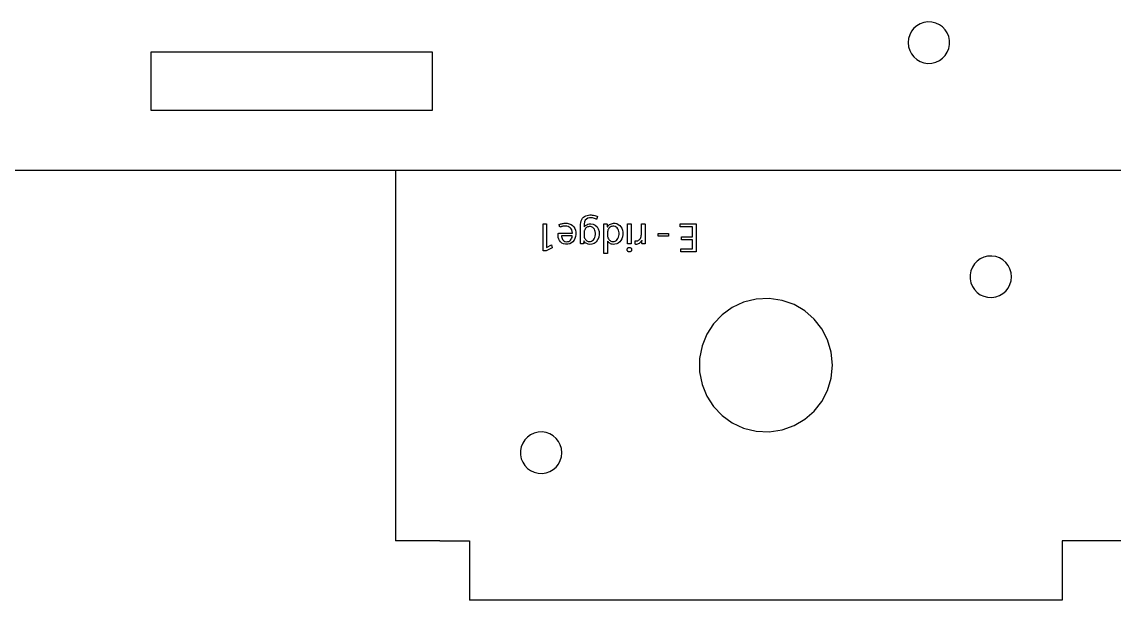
# Model space of a CAD drawing. Header units: metres. Extents: x 1885 to 2636, y 491 to 906.
# Drawn here: x 2239.6 to 2313.3, y 512.1 to 551.1 of the extents above; entities that cross this region are included whole.
import ezdxf

# ---------------------------------------------------------------- set-up
doc = ezdxf.new("R2010")
doc.units = ezdxf.units.M

msp = doc.modelspace()

# ---------------------------------------------------------------- linework, layer by layer
at = {"layer": 'COMPONENT1'}
for p, q in [((2299.824, 550.635), (2299.662, 550.431)), ((2300.021, 550.806), (2299.824, 550.635)), ((2300.247, 550.938), (2300.021, 550.806)), ((2300.497, 551.027), (2300.247, 550.938)), ((2300.767, 551.067), (2300.497, 551.027)), ((2301.044, 551.053), (2300.767, 551.067)), ((2301.305, 550.989), (2301.044, 551.053)), ((2301.543, 550.877), (2301.305, 550.989)), ((2301.755, 550.725), (2301.543, 550.877)), ((2301.935, 550.537), (2301.755, 550.725)), ((2299.464, 549.942), (2299.437, 549.669)), ((2299.541, 550.198), (2299.464, 549.942)), ((2299.662, 550.431), (2299.541, 550.198)), ((2302.077, 550.318), (2301.935, 550.537)), ((2302.177, 550.073), (2302.077, 550.318)), ((2302.23, 549.807), (2302.177, 550.073)), ((2299.437, 549.669), (2299.464, 549.394)), ((2299.464, 549.394), (2299.541, 549.139)), ((2299.541, 549.139), (2299.662, 548.906)), ((2302.077, 549.019), (2302.177, 549.264)), ((2302.177, 549.264), (2302.23, 549.53)), ((2302.23, 549.53), (2302.23, 549.807)), ((2267.337, 549.022), (2248.337, 549.022)), ((2248.337, 549.022), (2248.337, 545.122)), ((2267.337, 545.122), (2267.337, 549.022)), ((2299.662, 548.906), (2299.824, 548.702)), ((2299.824, 548.702), (2300.021, 548.531)), ((2300.021, 548.531), (2300.247, 548.398)), ((2301.305, 548.348), (2301.543, 548.459)), ((2301.543, 548.459), (2301.755, 548.612)), ((2301.755, 548.612), (2301.935, 548.8)), ((2301.935, 548.8), (2302.077, 549.019)), ((2300.247, 548.398), (2300.497, 548.31)), ((2300.497, 548.31), (2300.767, 548.27)), ((2300.767, 548.27), (2301.044, 548.284)), ((2301.044, 548.284), (2301.305, 548.348)), ((2248.337, 545.122), (2267.337, 545.122)), ((2184.837, 541.072), (2264.837, 541.072)), ((2264.837, 541.072), (2314.837, 541.072)), ((2264.837, 541.072), (2264.837, 516.072)), ((2304.54, 535.199), (2304.301, 535.088)), ((2304.801, 535.264), (2304.54, 535.199)), ((2305.078, 535.277), (2304.801, 535.264)), ((2305.348, 535.238), (2305.078, 535.277)), ((2305.598, 535.149), (2305.348, 535.238)), ((2305.824, 535.017), (2305.598, 535.149)), ((2303.767, 534.528), (2303.667, 534.283)), ((2303.91, 534.747), (2303.767, 534.528)), ((2304.09, 534.936), (2303.91, 534.747)), ((2304.301, 535.088), (2304.09, 534.936)), ((2306.021, 534.846), (2305.824, 535.017)), ((2306.183, 534.641), (2306.021, 534.846)), ((2306.304, 534.409), (2306.183, 534.641)), ((2306.381, 534.153), (2306.304, 534.409)), ((2303.667, 534.283), (2303.615, 534.018)), ((2303.615, 534.018), (2303.615, 533.74)), ((2303.615, 533.74), (2303.667, 533.475)), ((2306.408, 533.879), (2306.381, 534.153)), ((2306.381, 533.605), (2306.408, 533.879)), ((2303.667, 533.475), (2303.767, 533.23)), ((2303.767, 533.23), (2303.91, 533.011)), ((2303.91, 533.011), (2304.09, 532.822)), ((2306.021, 532.912), (2306.183, 533.117)), ((2306.183, 533.117), (2306.304, 533.349)), ((2306.304, 533.349), (2306.381, 533.605)), ((2289.172, 532.372), (2288.333, 532.164)), ((2290.061, 532.415), (2289.172, 532.372)), ((2290.929, 532.288), (2290.061, 532.415)), ((2291.734, 532.003), (2290.929, 532.288)), ((2304.09, 532.822), (2304.301, 532.67)), ((2304.301, 532.67), (2304.54, 532.559)), ((2304.54, 532.559), (2304.801, 532.494)), ((2304.801, 532.494), (2305.078, 532.481)), ((2305.078, 532.481), (2305.348, 532.52)), ((2305.348, 532.52), (2305.598, 532.609)), ((2305.598, 532.609), (2305.824, 532.741)), ((2305.824, 532.741), (2306.021, 532.912)), ((2287.566, 531.807), (2286.884, 531.317)), ((2288.333, 532.164), (2287.566, 531.807)), ((2292.46, 531.577), (2291.734, 532.003)), ((2293.092, 531.028), (2292.46, 531.577)), ((2286.307, 530.712), (2285.849, 530.008)), ((2286.884, 531.317), (2286.307, 530.712)), ((2293.612, 530.371), (2293.092, 531.028)), ((2285.849, 530.008), (2285.527, 529.221)), ((2294.004, 529.624), (2293.612, 530.371)), ((2294.251, 528.801), (2294.004, 529.624)), ((2285.527, 529.221), (2285.359, 528.367)), ((2294.337, 527.921), (2294.251, 528.801)), ((2285.359, 528.367), (2285.359, 527.475)), ((2294.251, 527.041), (2294.337, 527.921)), ((2285.359, 527.475), (2285.527, 526.621)), ((2294.004, 526.218), (2294.251, 527.041)), ((2285.527, 526.621), (2285.849, 525.834)), ((2285.849, 525.834), (2286.307, 525.13)), ((2293.612, 525.471), (2294.004, 526.218)), ((2286.307, 525.13), (2286.884, 524.525)), ((2292.46, 524.265), (2293.092, 524.814)), ((2293.092, 524.814), (2293.612, 525.471)), ((2286.884, 524.525), (2287.566, 524.035)), ((2291.734, 523.839), (2292.46, 524.265)), ((2274.458, 523.399), (2274.198, 523.334)), ((2274.735, 523.413), (2274.458, 523.399)), ((2275.005, 523.373), (2274.735, 523.413)), ((2275.256, 523.284), (2275.005, 523.373)), ((2287.566, 524.035), (2288.333, 523.678)), ((2288.333, 523.678), (2289.172, 523.47)), ((2289.172, 523.47), (2290.061, 523.427)), ((2290.061, 523.427), (2290.929, 523.554)), ((2290.929, 523.554), (2291.734, 523.839)), ((2273.425, 522.664), (2273.325, 522.419)), ((2273.567, 522.883), (2273.425, 522.664)), ((2273.747, 523.071), (2273.567, 522.883)), ((2273.959, 523.223), (2273.747, 523.071)), ((2274.198, 523.334), (2273.959, 523.223)), ((2275.482, 523.152), (2275.256, 523.284)), ((2275.678, 522.981), (2275.482, 523.152)), ((2275.84, 522.777), (2275.678, 522.981)), ((2275.962, 522.544), (2275.84, 522.777)), ((2273.325, 522.419), (2273.272, 522.153)), ((2273.272, 522.153), (2273.272, 521.876)), ((2273.272, 521.876), (2273.325, 521.61)), ((2276.039, 522.288), (2275.962, 522.544)), ((2276.065, 522.014), (2276.039, 522.288)), ((2276.039, 521.741), (2276.065, 522.014)), ((2273.325, 521.61), (2273.425, 521.365)), ((2273.425, 521.365), (2273.567, 521.146)), ((2273.567, 521.146), (2273.747, 520.958)), ((2275.678, 521.048), (2275.84, 521.252)), ((2275.84, 521.252), (2275.962, 521.485)), ((2275.962, 521.485), (2276.039, 521.741)), ((2273.747, 520.958), (2273.959, 520.806)), ((2273.959, 520.806), (2274.198, 520.695)), ((2274.198, 520.695), (2274.458, 520.63)), ((2274.458, 520.63), (2274.735, 520.616)), ((2274.735, 520.616), (2275.005, 520.656)), ((2275.005, 520.656), (2275.256, 520.745)), ((2275.256, 520.745), (2275.482, 520.877)), ((2275.482, 520.877), (2275.678, 521.048)), ((2267.837, 516.072), (2264.837, 516.072)), ((2267.837, 516.072), (2269.837, 516.072)), ((2269.837, 516.072), (2269.837, 512.072)), ((2309.837, 516.072), (2309.837, 512.072)), ((2311.837, 516.072), (2309.837, 516.072)), ((2314.837, 516.072), (2311.837, 516.072)), ((2309.837, 512.072), (2269.837, 512.072))]:
    msp.add_line(p, q, dxfattribs=at)
at = {"layer": 'COMPONENT17'}
for p, q in [((2274.802, 535.623), (2274.802, 537.457)), ((2274.802, 537.457), (2275.042, 537.457)), ((2275.042, 537.457), (2275.042, 535.854)), ((2275.886, 537.399), (2275.948, 537.425)), ((2275.895, 537.365), (2275.886, 537.399)), ((2275.903, 537.335), (2275.895, 537.365)), ((2275.948, 537.425), (2275.994, 537.44)), ((2275.994, 537.44), (2276.045, 537.454)), ((2276.045, 537.454), (2276.102, 537.466)), ((2276.102, 537.466), (2276.165, 537.476)), ((2276.165, 537.476), (2276.233, 537.483)), ((2276.233, 537.483), (2276.308, 537.487)), ((2276.308, 537.487), (2276.427, 537.484)), ((2276.427, 537.484), (2276.566, 537.458)), ((2276.566, 537.458), (2276.688, 537.409)), ((2276.688, 537.409), (2276.792, 537.339)), ((2277.326, 537.257), (2277.331, 537.407)), ((2277.331, 537.407), (2277.348, 537.537)), ((2277.348, 537.537), (2277.376, 537.649)), ((2277.376, 537.649), (2277.416, 537.743)), ((2277.416, 537.743), (2277.466, 537.823)), ((2277.466, 537.823), (2277.529, 537.89)), ((2277.529, 537.89), (2277.603, 537.943)), ((2277.573, 537.422), (2277.571, 537.366)), ((2277.571, 537.366), (2277.571, 537.306)), ((2277.597, 537.571), (2277.573, 537.422)), ((2277.649, 537.685), (2277.597, 537.571)), ((2277.603, 537.943), (2277.685, 537.984)), ((2277.726, 537.767), (2277.649, 537.685)), ((2277.674, 537.337), (2277.742, 537.384)), ((2277.685, 537.984), (2277.772, 538.014)), ((2277.823, 537.821), (2277.726, 537.767)), ((2277.742, 537.384), (2277.822, 537.421)), ((2277.772, 538.014), (2277.862, 538.034)), ((2277.822, 537.421), (2277.914, 537.444)), ((2277.937, 537.847), (2277.823, 537.821)), ((2277.862, 538.034), (2277.952, 538.044)), ((2277.914, 537.444), (2278.021, 537.451)), ((2278.046, 537.851), (2277.937, 537.847)), ((2277.952, 538.044), (2278.039, 538.046)), ((2278.021, 537.451), (2278.184, 537.424)), ((2278.039, 538.046), (2278.124, 538.041)), ((2278.128, 537.843), (2278.046, 537.851)), ((2278.124, 538.041), (2278.209, 538.029)), ((2278.204, 537.829), (2278.128, 537.843)), ((2278.184, 537.424), (2278.325, 537.354)), ((2278.273, 537.809), (2278.204, 537.829)), ((2278.209, 538.029), (2278.291, 538.011)), ((2278.335, 537.784), (2278.273, 537.809)), ((2278.291, 538.011), (2278.367, 537.987)), ((2278.325, 537.354), (2278.441, 537.246)), ((2278.389, 537.756), (2278.335, 537.784)), ((2278.367, 537.987), (2278.435, 537.956)), ((2278.413, 537.746), (2278.389, 537.756)), ((2278.422, 537.774), (2278.413, 537.746)), ((2278.436, 537.818), (2278.422, 537.774)), ((2278.435, 537.956), (2278.473, 537.931)), ((2278.452, 537.866), (2278.436, 537.818)), ((2278.473, 537.931), (2278.452, 537.866)), ((2278.898, 537.451), (2278.927, 537.457)), ((2278.9, 537.414), (2278.898, 537.451)), ((2278.902, 537.373), (2278.9, 537.414)), ((2278.904, 537.33), (2278.902, 537.373)), ((2278.927, 537.457), (2278.96, 537.457)), ((2278.96, 537.457), (2278.999, 537.457)), ((2278.999, 537.457), (2279.04, 537.457)), ((2279.04, 537.457), (2279.076, 537.457)), ((2279.076, 537.457), (2279.104, 537.457)), ((2279.104, 537.457), (2279.119, 537.428)), ((2279.119, 537.428), (2279.121, 537.393)), ((2279.121, 537.393), (2279.123, 537.351)), ((2279.123, 537.351), (2279.125, 537.307)), ((2279.191, 537.304), (2279.234, 537.352)), ((2279.234, 537.352), (2279.285, 537.394)), ((2279.285, 537.394), (2279.344, 537.429)), ((2279.344, 537.429), (2279.408, 537.457)), ((2279.408, 537.457), (2279.479, 537.476)), ((2279.479, 537.476), (2279.557, 537.486)), ((2279.557, 537.486), (2279.658, 537.485)), ((2279.658, 537.485), (2279.772, 537.46)), ((2279.772, 537.46), (2279.877, 537.412)), ((2279.877, 537.412), (2279.97, 537.342)), ((2280.497, 536.091), (2280.497, 537.457)), ((2280.497, 537.457), (2280.746, 537.457)), ((2280.746, 537.457), (2280.746, 536.091)), ((2281.431, 537.443), (2281.488, 537.457)), ((2281.431, 537.374), (2281.431, 537.443)), ((2281.431, 537.262), (2281.431, 537.374)), ((2281.488, 537.457), (2281.533, 537.457)), ((2281.533, 537.457), (2281.582, 537.457)), ((2281.582, 537.457), (2281.626, 537.457)), ((2281.626, 537.457), (2281.661, 537.457)), ((2281.661, 537.457), (2281.68, 537.435)), ((2281.68, 537.435), (2281.68, 537.34)), ((2284.054, 537.251), (2284.054, 537.457)), ((2284.054, 537.457), (2285.126, 537.457)), ((2285.126, 537.457), (2285.126, 535.556)), ((2275.81, 536.708), (2275.811, 536.742)), ((2275.814, 536.628), (2275.81, 536.708)), ((2275.811, 536.742), (2275.813, 536.772)), ((2275.813, 536.772), (2275.815, 536.798)), ((2275.829, 536.524), (2275.814, 536.628)), ((2275.815, 536.798), (2275.868, 536.819)), ((2275.868, 536.819), (2275.98, 536.819)), ((2275.911, 537.302), (2275.903, 537.335)), ((2275.919, 537.271), (2275.911, 537.302)), ((2275.939, 537.226), (2275.919, 537.271)), ((2275.974, 537.24), (2275.939, 537.226)), ((2276.011, 537.253), (2275.974, 537.24)), ((2275.98, 536.819), (2276.134, 536.819)), ((2276.051, 537.264), (2276.011, 537.253)), ((2276.05, 536.642), (2276.052, 536.582)), ((2276.079, 536.642), (2276.05, 536.642)), ((2276.095, 537.274), (2276.051, 537.264)), ((2276.155, 536.642), (2276.079, 536.642)), ((2276.143, 537.282), (2276.095, 537.274)), ((2276.134, 536.819), (2276.308, 536.819)), ((2276.196, 537.288), (2276.143, 537.282)), ((2276.264, 536.642), (2276.155, 536.642)), ((2276.253, 537.292), (2276.196, 537.288)), ((2276.32, 537.293), (2276.253, 537.292)), ((2276.391, 536.642), (2276.264, 536.642)), ((2276.308, 536.819), (2276.481, 536.819)), ((2276.41, 537.285), (2276.32, 537.293)), ((2276.52, 536.642), (2276.391, 536.642)), ((2276.494, 537.264), (2276.41, 537.285)), ((2276.481, 536.819), (2276.632, 536.819)), ((2276.571, 537.229), (2276.494, 537.264)), ((2276.636, 536.642), (2276.52, 536.642)), ((2276.639, 537.179), (2276.571, 537.229)), ((2276.632, 536.819), (2276.738, 536.819)), ((2276.725, 536.642), (2276.636, 536.642)), ((2276.695, 537.114), (2276.639, 537.179)), ((2276.738, 537.032), (2276.695, 537.114)), ((2276.772, 536.642), (2276.725, 536.642)), ((2276.767, 536.935), (2276.738, 537.032)), ((2276.738, 536.819), (2276.778, 536.819)), ((2276.778, 536.819), (2276.767, 536.935)), ((2276.769, 536.599), (2276.772, 536.642)), ((2276.792, 537.339), (2276.877, 537.249)), ((2276.877, 537.249), (2276.943, 537.142)), ((2276.943, 537.142), (2276.988, 537.018)), ((2276.988, 537.018), (2277.011, 536.879)), ((2277.013, 536.73), (2276.992, 536.587)), ((2277.011, 536.879), (2277.013, 536.73)), ((2277.326, 537.196), (2277.326, 537.257)), ((2277.326, 537.044), (2277.326, 537.196)), ((2277.326, 536.848), (2277.326, 537.044)), ((2277.326, 536.655), (2277.326, 536.848)), ((2277.326, 536.512), (2277.326, 536.655)), ((2277.571, 537.306), (2277.571, 537.269)), ((2277.571, 537.238), (2277.618, 537.281)), ((2277.571, 537.269), (2277.571, 537.238)), ((2277.575, 536.905), (2277.574, 536.875)), ((2277.574, 536.875), (2277.574, 536.833)), ((2277.574, 536.833), (2277.574, 536.794)), ((2277.574, 536.794), (2277.574, 536.75)), ((2277.574, 536.75), (2277.574, 536.706)), ((2277.574, 536.706), (2277.574, 536.667)), ((2277.574, 536.667), (2277.574, 536.63)), ((2277.574, 536.63), (2277.575, 536.6)), ((2277.578, 536.938), (2277.575, 536.905)), ((2277.584, 536.971), (2277.578, 536.938)), ((2277.592, 537.004), (2277.584, 536.971)), ((2277.609, 537.048), (2277.592, 537.004)), ((2277.637, 537.099), (2277.609, 537.048)), ((2277.618, 537.281), (2277.674, 537.337)), ((2277.671, 537.144), (2277.637, 537.099)), ((2277.711, 537.182), (2277.671, 537.144)), ((2277.756, 537.214), (2277.711, 537.182)), ((2277.806, 537.237), (2277.756, 537.214)), ((2277.858, 537.253), (2277.806, 537.237)), ((2277.914, 537.261), (2277.858, 537.253)), ((2277.992, 537.259), (2277.914, 537.261)), ((2278.077, 537.238), (2277.992, 537.259)), ((2278.151, 537.201), (2278.077, 537.238)), ((2278.213, 537.148), (2278.151, 537.201)), ((2278.262, 537.083), (2278.213, 537.148)), ((2278.3, 537.006), (2278.262, 537.083)), ((2278.299, 536.522), (2278.326, 536.616)), ((2278.326, 536.92), (2278.3, 537.006)), ((2278.339, 536.827), (2278.326, 536.92)), ((2278.326, 536.616), (2278.34, 536.722)), ((2278.34, 536.722), (2278.339, 536.827)), ((2278.441, 537.246), (2278.527, 537.105)), ((2278.527, 537.105), (2278.578, 536.938)), ((2278.592, 536.744), (2278.558, 536.533)), ((2278.578, 536.938), (2278.592, 536.744)), ((2278.906, 537.285), (2278.904, 537.33)), ((2278.907, 537.239), (2278.906, 537.285)), ((2278.908, 537.193), (2278.907, 537.239)), ((2278.909, 537.146), (2278.908, 537.193)), ((2278.909, 537.104), (2278.909, 537.146)), ((2278.909, 537.023), (2278.909, 537.104)), ((2278.909, 536.832), (2278.909, 537.023)), ((2278.909, 536.567), (2278.909, 536.832)), ((2279.125, 537.307), (2279.127, 537.267)), ((2279.127, 537.267), (2279.128, 537.237)), ((2279.128, 537.237), (2279.155, 537.252)), ((2279.155, 536.91), (2279.154, 536.884)), ((2279.154, 536.884), (2279.154, 536.843)), ((2279.154, 536.843), (2279.154, 536.805)), ((2279.154, 536.805), (2279.154, 536.762)), ((2279.154, 536.762), (2279.154, 536.72)), ((2279.154, 536.72), (2279.154, 536.683)), ((2279.154, 536.683), (2279.154, 536.647)), ((2279.154, 536.647), (2279.155, 536.609)), ((2279.155, 537.252), (2279.191, 537.304)), ((2279.156, 536.937), (2279.155, 536.91)), ((2279.155, 536.609), (2279.158, 536.582)), ((2279.16, 536.963), (2279.156, 536.937)), ((2279.165, 536.988), (2279.16, 536.963)), ((2279.18, 537.038), (2279.165, 536.988)), ((2279.207, 537.097), (2279.18, 537.038)), ((2279.243, 537.15), (2279.207, 537.097)), ((2279.285, 537.194), (2279.243, 537.15)), ((2279.334, 537.231), (2279.285, 537.194)), ((2279.387, 537.258), (2279.334, 537.231)), ((2279.444, 537.277), (2279.387, 537.258)), ((2279.504, 537.287), (2279.444, 537.277)), ((2279.584, 537.284), (2279.504, 537.287)), ((2279.669, 537.263), (2279.584, 537.284)), ((2279.742, 537.225), (2279.669, 537.263)), ((2279.804, 537.171), (2279.742, 537.225)), ((2279.854, 537.103), (2279.804, 537.171)), ((2279.892, 537.024), (2279.854, 537.103)), ((2279.917, 536.936), (2279.892, 537.024)), ((2279.893, 536.539), (2279.919, 536.633)), ((2279.931, 536.84), (2279.917, 536.936)), ((2279.919, 536.633), (2279.932, 536.736)), ((2279.932, 536.736), (2279.931, 536.84)), ((2279.97, 537.342), (2280.049, 537.253)), ((2280.049, 537.253), (2280.111, 537.145)), ((2280.111, 537.145), (2280.156, 537.021)), ((2280.156, 537.021), (2280.18, 536.881)), ((2280.182, 536.725), (2280.16, 536.572)), ((2280.18, 536.881), (2280.182, 536.725)), ((2281.42, 536.597), (2281.425, 536.624)), ((2281.425, 536.624), (2281.428, 536.653)), ((2281.428, 536.653), (2281.43, 536.683)), ((2281.43, 536.683), (2281.431, 536.715)), ((2281.431, 537.126), (2281.431, 537.262)), ((2281.431, 536.985), (2281.431, 537.126)), ((2281.431, 536.86), (2281.431, 536.985)), ((2281.431, 536.768), (2281.431, 536.86)), ((2281.431, 536.715), (2281.431, 536.768)), ((2281.68, 537.34), (2281.68, 537.192)), ((2281.68, 537.192), (2281.68, 537.015)), ((2281.68, 537.015), (2281.68, 536.835)), ((2281.68, 536.835), (2281.68, 536.675)), ((2281.68, 536.675), (2281.68, 536.561)), ((2282.569, 536.605), (2282.569, 536.785)), ((2282.569, 536.785), (2283.266, 536.785)), ((2283.266, 536.785), (2283.266, 536.605)), ((2284.877, 537.251), (2284.054, 537.251)), ((2284.877, 536.565), (2284.877, 537.251)), ((2275.042, 535.854), (2275.367, 536.027)), ((2275.367, 536.027), (2275.415, 535.837)), ((2275.86, 536.418), (2275.829, 536.524)), ((2275.908, 536.316), (2275.86, 536.418)), ((2275.975, 536.224), (2275.908, 536.316)), ((2276.065, 536.147), (2275.975, 536.224)), ((2276.052, 536.582), (2276.062, 536.519)), ((2276.062, 536.519), (2276.081, 536.454)), ((2276.179, 536.092), (2276.065, 536.147)), ((2276.081, 536.454), (2276.11, 536.393)), ((2276.11, 536.393), (2276.152, 536.337)), ((2276.152, 536.337), (2276.206, 536.291)), ((2276.321, 536.065), (2276.179, 536.092)), ((2276.206, 536.291), (2276.276, 536.258)), ((2276.276, 536.258), (2276.362, 536.242)), ((2276.469, 536.07), (2276.321, 536.065)), ((2276.362, 536.242), (2276.452, 536.245)), ((2276.452, 536.245), (2276.529, 536.266)), ((2276.599, 536.102), (2276.469, 536.07)), ((2276.529, 536.266), (2276.595, 536.302)), ((2276.595, 536.302), (2276.649, 536.349)), ((2276.713, 536.159), (2276.599, 536.102)), ((2276.649, 536.349), (2276.693, 536.406)), ((2276.693, 536.406), (2276.727, 536.468)), ((2276.811, 536.239), (2276.713, 536.159)), ((2276.727, 536.468), (2276.752, 536.534)), ((2276.752, 536.534), (2276.769, 536.599)), ((2276.89, 536.339), (2276.811, 536.239)), ((2276.951, 536.455), (2276.89, 536.339)), ((2276.992, 536.587), (2276.951, 536.455)), ((2277.317, 536.13), (2277.321, 536.183)), ((2277.34, 536.091), (2277.317, 536.13)), ((2277.321, 536.183), (2277.323, 536.241)), ((2277.323, 536.241), (2277.324, 536.305)), ((2277.324, 536.305), (2277.325, 536.376)), ((2277.325, 536.376), (2277.326, 536.454)), ((2277.326, 536.454), (2277.326, 536.512)), ((2277.386, 536.091), (2277.34, 536.091)), ((2277.441, 536.091), (2277.386, 536.091)), ((2277.492, 536.091), (2277.441, 536.091)), ((2277.534, 536.094), (2277.492, 536.091)), ((2277.535, 536.119), (2277.534, 536.094)), ((2277.537, 536.164), (2277.535, 536.119)), ((2277.54, 536.216), (2277.537, 536.164)), ((2277.541, 536.263), (2277.54, 536.216)), ((2277.549, 536.297), (2277.541, 536.263)), ((2277.569, 536.263), (2277.549, 536.297)), ((2277.614, 536.207), (2277.569, 536.263)), ((2277.575, 536.6), (2277.577, 536.572)), ((2277.577, 536.572), (2277.581, 536.546)), ((2277.581, 536.546), (2277.605, 536.475)), ((2277.605, 536.475), (2277.63, 536.425)), ((2277.672, 536.154), (2277.614, 536.207)), ((2277.63, 536.425), (2277.662, 536.38)), ((2277.662, 536.38), (2277.701, 536.34)), ((2277.745, 536.111), (2277.672, 536.154)), ((2277.701, 536.34), (2277.745, 536.307)), ((2277.745, 536.307), (2277.796, 536.281)), ((2277.834, 536.079), (2277.745, 536.111)), ((2277.796, 536.281), (2277.853, 536.264)), ((2277.94, 536.064), (2277.834, 536.079)), ((2277.853, 536.264), (2277.916, 536.255)), ((2277.916, 536.255), (2277.996, 536.26)), ((2278.087, 536.074), (2277.94, 536.064)), ((2277.996, 536.26), (2278.075, 536.281)), ((2278.075, 536.281), (2278.146, 536.319)), ((2278.239, 536.127), (2278.087, 536.074)), ((2278.146, 536.319), (2278.207, 536.372)), ((2278.207, 536.372), (2278.259, 536.44)), ((2278.374, 536.222), (2278.239, 536.127)), ((2278.259, 536.44), (2278.299, 536.522)), ((2278.483, 536.358), (2278.374, 536.222)), ((2278.558, 536.533), (2278.483, 536.358)), ((2278.909, 536.266), (2278.909, 536.567)), ((2278.909, 535.967), (2278.909, 536.266)), ((2278.909, 535.707), (2278.909, 535.967)), ((2279.16, 536.269), (2279.154, 536.223)), ((2279.154, 536.223), (2279.154, 536.125)), ((2279.154, 536.125), (2279.154, 535.992)), ((2279.154, 535.992), (2279.154, 535.843)), ((2279.158, 536.582), (2279.162, 536.556)), ((2279.179, 536.24), (2279.16, 536.269)), ((2279.162, 536.556), (2279.18, 536.495)), ((2279.211, 536.202), (2279.179, 536.24)), ((2279.18, 536.495), (2279.206, 536.442)), ((2279.206, 536.442), (2279.239, 536.393)), ((2279.25, 536.166), (2279.211, 536.202)), ((2279.239, 536.393), (2279.279, 536.35)), ((2279.295, 536.134), (2279.25, 536.166)), ((2279.279, 536.35), (2279.326, 536.314)), ((2279.348, 536.107), (2279.295, 536.134)), ((2279.326, 536.314), (2279.38, 536.286)), ((2279.407, 536.086), (2279.348, 536.107)), ((2279.38, 536.286), (2279.44, 536.267)), ((2279.473, 536.071), (2279.407, 536.086)), ((2279.44, 536.267), (2279.504, 536.258)), ((2279.546, 536.064), (2279.473, 536.071)), ((2279.504, 536.258), (2279.589, 536.263)), ((2279.652, 536.069), (2279.546, 536.064)), ((2279.589, 536.263), (2279.672, 536.286)), ((2279.768, 536.098), (2279.652, 536.069)), ((2279.672, 536.286), (2279.744, 536.327)), ((2279.744, 536.327), (2279.805, 536.384)), ((2279.875, 536.15), (2279.768, 536.098)), ((2279.805, 536.384), (2279.855, 536.455)), ((2279.855, 536.455), (2279.893, 536.539)), ((2279.97, 536.225), (2279.875, 536.15)), ((2280.052, 536.321), (2279.97, 536.225)), ((2280.116, 536.437), (2280.052, 536.321)), ((2280.16, 536.572), (2280.116, 536.437)), ((2280.746, 536.091), (2280.497, 536.091)), ((2281.006, 536.295), (2281.038, 536.299)), ((2281.006, 536.269), (2281.006, 536.295)), ((2281.006, 536.231), (2281.006, 536.269)), ((2281.006, 536.186), (2281.006, 536.231)), ((2281.006, 536.141), (2281.006, 536.186)), ((2281.006, 536.103), (2281.006, 536.141)), ((2281.016, 536.068), (2281.006, 536.103)), ((2281.041, 536.065), (2281.016, 536.068)), ((2281.038, 536.299), (2281.071, 536.297)), ((2281.068, 536.063), (2281.041, 536.065)), ((2281.103, 536.064), (2281.068, 536.063)), ((2281.071, 536.297), (2281.121, 536.299)), ((2281.166, 536.075), (2281.103, 536.064)), ((2281.121, 536.299), (2281.184, 536.311)), ((2281.226, 536.097), (2281.166, 536.075)), ((2281.184, 536.311), (2281.241, 536.335)), ((2281.283, 536.129), (2281.226, 536.097)), ((2281.241, 536.335), (2281.292, 536.37)), ((2281.334, 536.171), (2281.283, 536.129)), ((2281.292, 536.37), (2281.336, 536.414)), ((2281.379, 536.221), (2281.334, 536.171)), ((2281.336, 536.414), (2281.372, 536.467)), ((2281.372, 536.467), (2281.4, 536.529)), ((2281.418, 536.28), (2281.379, 536.221)), ((2281.4, 536.529), (2281.42, 536.597)), ((2281.464, 536.314), (2281.418, 536.28)), ((2281.463, 536.348), (2281.464, 536.314)), ((2281.466, 536.267), (2281.464, 536.314)), ((2281.469, 536.215), (2281.466, 536.267)), ((2281.471, 536.164), (2281.469, 536.215)), ((2281.473, 536.122), (2281.471, 536.164)), ((2281.492, 536.091), (2281.473, 536.122)), ((2281.524, 536.091), (2281.492, 536.091)), ((2281.563, 536.091), (2281.524, 536.091)), ((2281.605, 536.091), (2281.563, 536.091)), ((2281.644, 536.091), (2281.605, 536.091)), ((2281.69, 536.091), (2281.644, 536.091)), ((2281.68, 536.561), (2281.68, 536.518)), ((2281.68, 536.518), (2281.68, 536.456)), ((2281.68, 536.456), (2281.68, 536.396)), ((2281.68, 536.396), (2281.681, 536.339)), ((2281.681, 536.339), (2281.682, 536.283)), ((2281.682, 536.283), (2281.684, 536.229)), ((2281.684, 536.229), (2281.686, 536.177)), ((2281.686, 536.177), (2281.689, 536.126)), ((2281.689, 536.126), (2281.69, 536.091)), ((2283.266, 536.605), (2282.569, 536.605)), ((2284.141, 536.565), (2284.877, 536.565)), ((2284.141, 536.362), (2284.141, 536.565)), ((2284.877, 536.362), (2284.141, 536.362)), ((2284.877, 535.761), (2284.877, 536.362)), ((2275.014, 535.623), (2274.802, 535.623)), ((2275.415, 535.837), (2275.014, 535.623)), ((2278.909, 535.524), (2278.909, 535.707)), ((2278.909, 535.454), (2278.909, 535.524)), ((2278.947, 535.454), (2278.909, 535.454)), ((2278.985, 535.454), (2278.947, 535.454)), ((2279.03, 535.454), (2278.985, 535.454)), ((2279.074, 535.454), (2279.03, 535.454)), ((2279.114, 535.454), (2279.074, 535.454)), ((2279.154, 535.454), (2279.114, 535.454)), ((2279.154, 535.843), (2279.154, 535.696)), ((2279.154, 535.696), (2279.154, 535.57)), ((2279.154, 535.57), (2279.154, 535.483)), ((2279.154, 535.483), (2279.154, 535.454)), ((2280.469, 535.708), (2280.472, 535.738)), ((2280.472, 535.677), (2280.469, 535.708)), ((2280.472, 535.738), (2280.479, 535.766)), ((2280.48, 535.648), (2280.472, 535.677)), ((2280.479, 535.766), (2280.492, 535.791)), ((2280.492, 535.623), (2280.48, 535.648)), ((2280.492, 535.791), (2280.509, 535.813)), ((2280.509, 535.6), (2280.492, 535.623)), ((2280.509, 535.813), (2280.53, 535.832)), ((2280.53, 535.581), (2280.509, 535.6)), ((2280.53, 535.832), (2280.556, 535.846)), ((2280.555, 535.567), (2280.53, 535.581)), ((2280.583, 535.557), (2280.555, 535.567)), ((2280.556, 535.846), (2280.585, 535.856)), ((2280.613, 535.553), (2280.583, 535.557)), ((2280.585, 535.856), (2280.618, 535.86)), ((2280.646, 535.554), (2280.613, 535.553)), ((2280.618, 535.86), (2280.651, 535.859)), ((2280.676, 535.562), (2280.646, 535.554)), ((2280.651, 535.859), (2280.68, 535.852)), ((2280.703, 535.574), (2280.676, 535.562)), ((2280.68, 535.852), (2280.706, 535.839)), ((2280.726, 535.591), (2280.703, 535.574)), ((2280.706, 535.839), (2280.729, 535.823)), ((2280.746, 535.612), (2280.726, 535.591)), ((2280.729, 535.823), (2280.747, 535.803)), ((2280.761, 535.636), (2280.746, 535.612)), ((2280.747, 535.803), (2280.761, 535.779)), ((2280.761, 535.779), (2280.771, 535.752)), ((2280.771, 535.663), (2280.761, 535.636)), ((2280.771, 535.752), (2280.776, 535.723)), ((2280.776, 535.693), (2280.771, 535.663)), ((2280.776, 535.723), (2280.776, 535.693)), ((2284.096, 535.556), (2284.096, 535.761)), ((2284.096, 535.761), (2284.877, 535.761)), ((2285.126, 535.556), (2284.096, 535.556))]:
    msp.add_line(p, q, dxfattribs=at)

doc.saveas('drawing.dxf')
